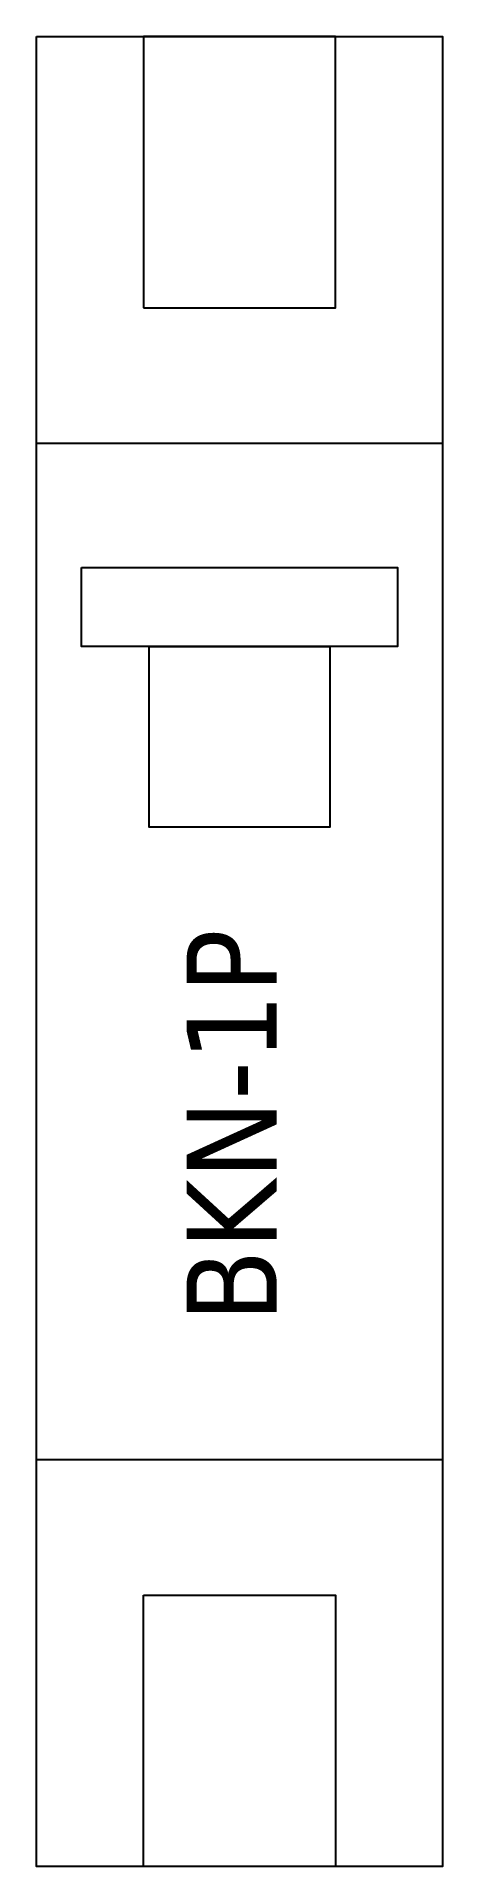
# Model space of a CAD drawing. Header units: millimetres. Extents: x 0 to 18, y 0 to 81.
import ezdxf

# ---------------------------------------------------------------- set-up
doc = ezdxf.new("R2010")
doc.units = ezdxf.units.MM
doc.styles.add('Tahoma (Input Text)', font='tahoma.ttf')

# ---------------------------------------------------------------- blocks, each defined once
blk = doc.blocks.new('*U38')
for points in [[(-543.888, -2654.335), (-525.888, -2654.335), (-525.888, -2735.335), (-543.888, -2735.335)], [(-541.888, -2677.835), (-527.888, -2677.835), (-527.888, -2681.335), (-541.888, -2681.335)], [(-538.888, -2681.335), (-530.888, -2681.335), (-530.888, -2689.335), (-538.888, -2689.335)]]:
    blk.add_lwpolyline(points, close=True)
at = {"color": 1}
for points in [[(-539.138, -2666.335), (-530.638, -2666.335), (-530.638, -2654.335), (-539.138, -2654.335)], [(-539.138, -2723.335), (-530.638, -2723.335), (-530.638, -2735.335), (-539.138, -2735.335)]]:
    blk.add_lwpolyline(points, close=True, dxfattribs=at)
at = {"color": 3}
blk.add_lwpolyline([(-543.888, -2672.335), (-525.888, -2672.335), (-525.888, -2717.335), (-543.888, -2717.335)], close=True, dxfattribs=at)
at = {"color": 1, "style": 'Tahoma (Input Text)'}
blk.add_text('BKN-1P', height=4, rotation=90, dxfattribs=at).set_placement((-533.234, -2711.258))

msp = doc.modelspace()

# ---------------------------------------------------------------- block references
msp.add_blockref('*U38', (543.888, 2735.335))

doc.saveas('drawing.dxf')
